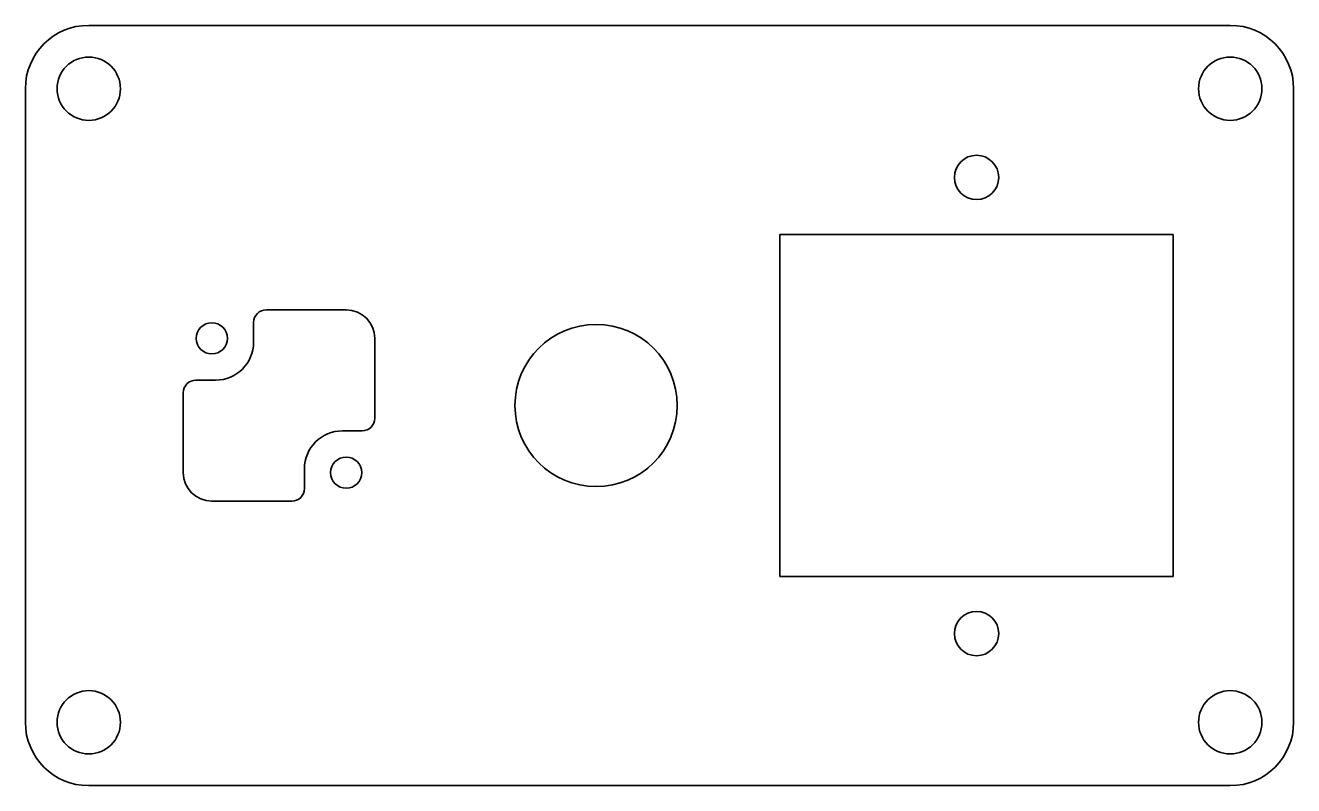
# Model space of a CAD drawing. Header units: inches. Extents: x 0 to 100, y 0 to 60.
import ezdxf

# ---------------------------------------------------------------- set-up
doc = ezdxf.new("R2010")
doc.units = ezdxf.units.IN
doc.header["$MEASUREMENT"] = 0
doc.layers.add('SIMUMAK Visible (ISO)', color=7, linetype='Continuous', lineweight=35)

# ---------------------------------------------------------------- blocks, each defined once
blk = doc.blocks.new('AS')
at = {"layer": 'SIMUMAK Visible (ISO)'}
for p, q in [((95, 60), (5, 60)), ((0, 55), (0, 5)), ((100, 5), (100, 55)), ((59.5, 43.5), (90.5, 43.5)), ((59.5, 16.5), (59.5, 43.5)), ((90.5, 43.5), (90.5, 16.5)), ((19, 37.55), (25.3, 37.55)), ((18, 35), (18, 36.55)), ((27.55, 35.3), (27.55, 29)), ((13.45, 32), (15, 32)), ((12.45, 24.7), (12.45, 31)), ((26.55, 28), (25, 28)), ((22, 25), (22, 23.45)), ((21, 22.45), (14.7, 22.45)), ((90.5, 16.5), (59.5, 16.5)), ((5, 0), (95, 0))]:
    blk.add_line(p, q, dxfattribs=at)
for centre, radius in [((5, 55), 2.5), ((95, 55), 2.5), ((75, 48), 1.75), ((14.7, 35.3), 1.23), ((45, 30), 6.4), ((25.3, 24.7), 1.23), ((75, 12), 1.75), ((5, 5), 2.5), ((95, 5), 2.5)]:
    blk.add_circle(centre, radius, dxfattribs=at)
at = {"layer": 'SIMUMAK Visible (ISO)', "extrusion": (0, 0, -1)}
for centre, radius, start, end in [((-5, 55), 5, 360, 90), ((-95, 55), 5, 90, 180), ((-25.3, 35.3), 2.25, 90, 180), ((-15, 35), 3, 180, 270), ((-25, 25), 3, 0, 90), ((-14.7, 24.7), 2.25, 270, 0), ((-5, 5), 5, 270, 0), ((-95, 5), 5, 180, 270)]:
    blk.add_arc(centre, radius, start, end, dxfattribs=at)
at = {"layer": 'SIMUMAK Visible (ISO)'}
for centre, start, end in [((19, 36.55), 90, 180), ((13.45, 31), 90, 180), ((26.55, 29), 270, 0), ((21, 23.45), 270, 360)]:
    blk.add_arc(centre, 1, start, end, dxfattribs=at)

msp = doc.modelspace()

# ---------------------------------------------------------------- block references
msp.add_blockref('AS', (0, 0))

doc.saveas('drawing.dxf')
